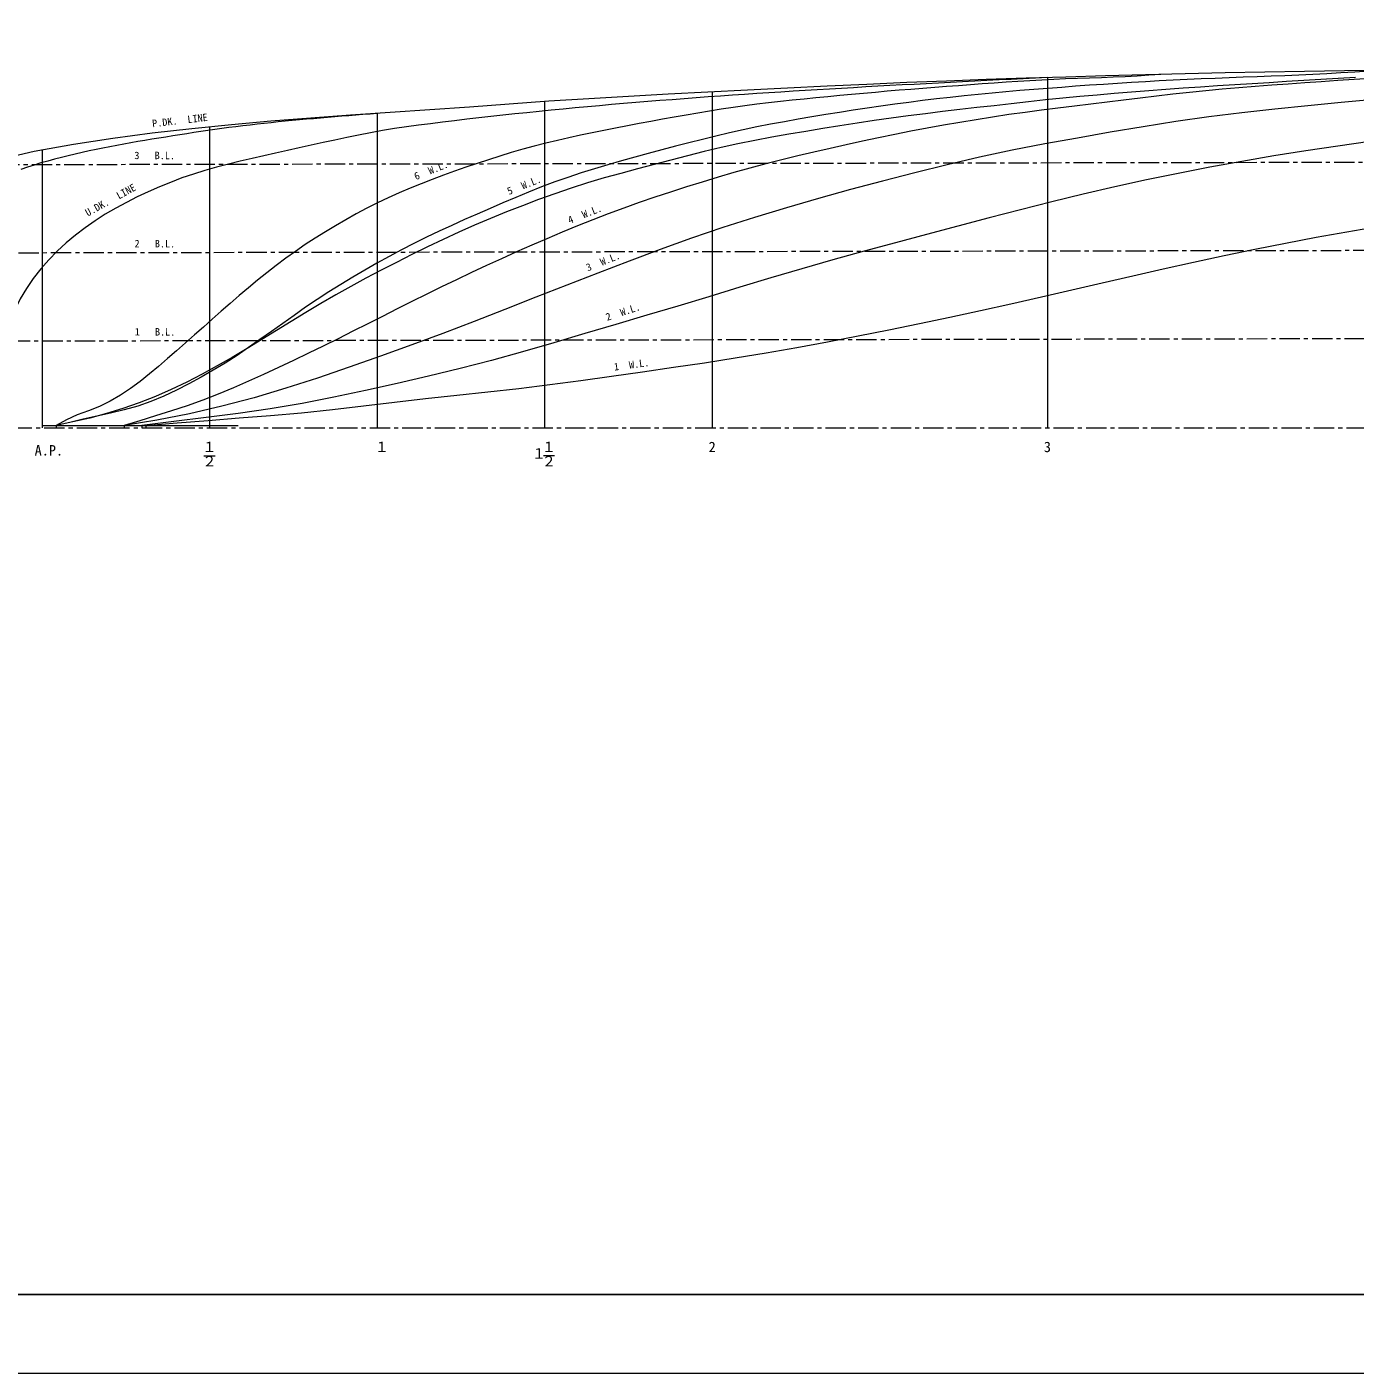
# Model space of a CAD drawing. Units: millimetres, scale not verified. Extents: x -28714 to 28714, y -20310 to 20310.
# Drawn here: x -20408 to -4090, y -20310 to -3768 of the extents above; entities that cross this region are included whole.
import ezdxf
from ezdxf.enums import TextEntityAlignment as Align

# ---------------------------------------------------------------- set-up
doc = ezdxf.new("R2010")
doc.units = ezdxf.units.MM
doc.header["$LTSCALE"] = 50
doc.linetypes.add('CHAIN1', pattern=[8, 5, -1, 1, -1])
for name, color, linetype, lineweight in [('0-0_0', 3, 'Continuous', 18), ('0-1', 4, 'CHAIN1', 18), ('0-2_寸法', 2, 'Continuous', 18), ('0-F', 3, 'Continuous', 18)]:
    doc.layers.add(name, color=color, linetype=linetype, lineweight=lineweight)
doc.styles.add('ＭＳ ゴシック', font='')
doc.styles.get('ＭＳ ゴシック').set_extended_font_data('MS Gothic')

msp = doc.modelspace()

# ---------------------------------------------------------------- linework, layer by layer
at = {"layer": '0-0_0'}
for p, q in [((-7868.7, -4390.99), (-7868.7, -8695.36)), ((-11987, -4566.65), (-11987, -8695.36)), ((-14047.9, -4684.27), (-14047.9, -8695.36)), ((-16105.3, -4831.91), (-16105.3, -8695.36)), ((-18162.7, -4996.87), (-18162.7, -8695.36)), ((-20220.1, -5281.97), (-20220.1, -8695.36)), ((-20220.1, -8668.05), (-17813.07, -8668.05)), ((-20048.81, -8668.05), (-20048.81, -8695.36)), ((-19214.76, -8668.05), (-19214.76, -8695.36)), ((-18996.04, -8668.05), (-18996.04, -8695.36)), ((-18945.25, -8668.05), (-18945.25, -8695.36))]:
    msp.add_line(p, q, dxfattribs=at)
for points in [[(-6475.64, -4352.4), (-6621.76, -4362.64), (-6767.93, -4372.09), (-6914.19, -4380.06), (-7060.52, -4386.66), (-7206.89, -4392.32), (-7353.28, -4397.49), (-7499.66, -4402.62), (-7646.04, -4408.17), (-7792.38, -4414.56), (-7938.67, -4421.94), (-8084.91, -4430.19), (-8231.12, -4439.16), (-8377.28, -4448.73), (-8523.42, -4458.75), (-8669.53, -4469.08), (-8815.63, -4479.61), (-8961.72, -4490.33), (-9107.79, -4501.26), (-9253.84, -4512.42), (-9399.87, -4523.85), (-9545.88, -4535.55), (-9691.87, -4547.55), (-9837.83, -4559.85), (-9983.77, -4572.46), (-10129.67, -4585.38), (-10275.56, -4598.59), (-10421.41, -4612.1), (-10567.24, -4625.91), (-10713.03, -4640.01), (-10858.8, -4654.47), (-11004.51, -4669.46), (-11150.14, -4685.15), (-11295.68, -4701.71), (-11441.09, -4719.33), (-11586.35, -4738.18), (-11731.43, -4758.44), (-11876.27, -4780.26), (-12020.88, -4803.59), (-12165.32, -4827.95)], [(-3921.75, -4311.94), (-4093.12, -4323.13), (-4264.52, -4333.8), (-4435.97, -4343.69), (-4607.47, -4352.59), (-4779.01, -4360.62), (-4950.59, -4367.95), (-5122.18, -4374.78), (-5293.79, -4381.28), (-5465.4, -4387.64), (-5637.02, -4394.06), (-5808.62, -4400.7), (-5980.21, -4407.77), (-6151.77, -4415.43), (-6323.3, -4423.72), (-6494.8, -4432.63), (-6666.27, -4442.14), (-6837.7, -4452.25), (-7009.1, -4462.93), (-7180.46, -4474.19), (-7351.79, -4485.99), (-7523.08, -4498.28), (-7694.34, -4511.01), (-7865.57, -4524.12), (-8036.78, -4537.59), (-8207.94, -4551.54), (-8379.05, -4566.13), (-8550.09, -4581.51), (-8721.05, -4597.85), (-8891.89, -4615.29), (-9062.61, -4633.86), (-9233.22, -4653.54), (-9403.69, -4674.27), (-9574.04, -4696.02), (-9744.26, -4718.75), (-9914.35, -4742.43), (-10084.32, -4767.02), (-10254.14, -4792.51), (-10423.83, -4818.92)], [(-3897.18, -4403.06), (-4099.99, -4415.43), (-4302.76, -4428.52), (-4505.49, -4442.24), (-4708.18, -4456.47), (-4910.84, -4471.09), (-5113.48, -4486.07), (-5316.08, -4501.58), (-5518.61, -4517.85), (-5721.07, -4535.1), (-5923.42, -4553.56), (-6125.63, -4573.46), (-6327.67, -4595.02), (-6529.54, -4618.13), (-6731.28, -4642.37), (-6932.94, -4667.28), (-7134.57, -4692.41), (-7336.23, -4717.3), (-7537.93, -4741.84)], [(-7537.93, -4741.84), (-7739.62, -4766.52), (-7941.22, -4791.85), (-8142.67, -4818.38), (-8343.9, -4846.58), (-8544.86, -4876.56), (-8745.57, -4908.24), (-8946, -4941.58), (-9146.17, -4976.51), (-9346.06, -5012.97), (-9545.68, -5050.9), (-9745.02, -5090.25), (-9944.09, -5130.96), (-10142.89, -5172.96), (-10341.42, -5216.21), (-10539.7, -5260.64), (-10737.7, -5306.25), (-10935.39, -5353.22), (-11132.69, -5401.78), (-11329.53, -5452.17), (-11525.84, -5504.59), (-11721.59, -5559.08), (-11916.76, -5615.61), (-12111.34, -5674.13), (-12305.32, -5734.6), (-12498.69, -5796.98), (-12691.45, -5861.24), (-12883.55, -5927.45), (-13074.92, -5995.74), (-13265.49, -6066.25), (-13455.16, -6139.11), (-13643.92, -6214.32), (-13831.82, -6291.65), (-14018.95, -6370.81), (-14205.41, -6451.55), (-14391.28, -6533.64), (-14576.57, -6617.02), (-14761.3, -6701.65), (-14945.47, -6787.49), (-15129.08, -6874.51)], [(-3854.13, -4661.59), (-4261.33, -4696.8), (-4667.98, -4737.94), (-5074.58, -4779.64), (-5480.91, -4823.87), (-5886.62, -4873.36), (-6291.34, -4930.42), (-6695.05, -4994.24), (-7098.01, -5062.68), (-7500.54, -5133.59), (-7902.91, -5205.39), (-8304.24, -5282.78), (-8703.88, -5368.45), (-9101.97, -5461.08), (-9498.71, -5559.32), (-9894.37, -5661.85), (-10289.09, -5767.94), (-10682.84, -5877.56)], [(-16105.3, -4831.91), (-16192.14, -4838.77), (-16278.97, -4845.66), (-16365.8, -4852.58), (-16452.63, -4859.56), (-16539.45, -4866.61), (-16626.27, -4873.76), (-16713.07, -4881.03), (-16799.86, -4888.42), (-16886.64, -4895.98), (-16973.41, -4903.7), (-17060.15, -4911.61), (-17146.88, -4919.73), (-17233.59, -4928.08), (-17320.27, -4936.68), (-17406.93, -4945.55), (-17493.55, -4954.7), (-17580.14, -4964.18), (-17666.69, -4974.02), (-17753.2, -4984.24), (-17839.65, -4994.88), (-17926.05, -5005.98), (-18012.39, -5017.52), (-18098.67, -5029.48), (-18184.9, -5041.81), (-18271.09, -5054.46), (-18357.23, -5067.38), (-18443.34, -5080.55), (-18529.42, -5093.9), (-18615.47, -5107.41), (-18701.5, -5121.08), (-18787.49, -5134.96), (-18873.45, -5149.07), (-18959.36, -5163.46), (-19045.22, -5178.16), (-19131.02, -5193.22), (-19216.74, -5208.67), (-19302.39, -5224.54), (-19387.95, -5240.88), (-19473.42, -5257.72)], [(-12165.32, -4827.95), (-12309.66, -4852.86), (-12453.95, -4878.11), (-12598.16, -4903.75), (-12742.3, -4929.83), (-12886.35, -4956.41), (-13030.29, -4983.54), (-13174.12, -5011.28), (-13317.82, -5039.69), (-13461.35, -5068.89), (-13604.68, -5099.1), (-13747.75, -5130.52), (-13890.5, -5163.37), (-14032.86, -5197.86), (-14174.76, -5234.19), (-14316.12, -5272.58), (-14456.87, -5313.14), (-14597.02, -5355.72), (-14736.61, -5400.11), (-14875.67, -5446.13), (-15014.25, -5493.57), (-15152.41, -5542.23), (-15290.18, -5592), (-15427.45, -5643.09), (-15564.09, -5695.87), (-15699.93, -5750.68), (-15834.77, -5807.88), (-15968.43, -5867.8), (-16100.67, -5930.78), (-16231.32, -5997.02), (-16360.42, -6066.2), (-16488.15, -6137.91), (-16614.68, -6211.7), (-16740.21, -6287.18), (-16864.72, -6364.34), (-16987.8, -6443.75), (-17108.97, -6526.05), (-17227.94, -6611.49), (-17344.91, -6699.66), (-17460.19, -6790.03)], [(-10423.83, -4818.92), (-10593.38, -4846.23), (-10762.78, -4874.45), (-10932.02, -4903.58), (-11101.09, -4933.67), (-11269.94, -4965.01), (-11438.49, -4997.91), (-11606.66, -5032.72), (-11774.35, -5069.75), (-11941.48, -5109.23), (-12108.17, -5150.56), (-12274.62, -5192.8), (-12440.91, -5235.71), (-12606.99, -5279.37), (-12772.87, -5323.85), (-12938.49, -5369.24), (-13103.85, -5415.59), (-13268.89, -5463.07), (-13433.47, -5512.1), (-13597.43, -5563.18), (-13760.58, -5616.79), (-13922.69, -5673.44), (-14083.55, -5733.58), (-14243.05, -5797.21), (-14401.52, -5863.37), (-14559.38, -5930.99), (-14717.04, -5999.09), (-14874.54, -6067.55), (-15031.72, -6136.71), (-15188.43, -6206.97), (-15344.46, -6278.7), (-15499.61, -6352.32), (-15653.65, -6428.23), (-15806.34, -6506.83), (-15957.49, -6588.33), (-16107.34, -6672.23), (-16256.23, -6757.81), (-16404.53, -6844.4), (-16552.08, -6932.27), (-16698.11, -7022.62)], [(-19473.42, -5257.72), (-19558.78, -5275.09), (-19644.01, -5293.04), (-19729.12, -5311.6), (-19814.08, -5330.81), (-19898.88, -5350.75), (-19983.47, -5371.54), (-20067.81, -5393.33), (-20151.84, -5416.25), (-20235.53, -5440.43), (-20318.8, -5466), (-20401.58, -5493.09), (-20483.84, -5521.75)], [(-3909.33, -5178.27), (-4302.95, -5234.81), (-4696.35, -5292.84), (-5089.25, -5354.13), (-5481.31, -5420.57), (-5872.38, -5492.66), (-6262.61, -5569.12), (-6652.18, -5648.9), (-7040.89, -5732.76), (-7428.4, -5822), (-7814.63, -5916.62), (-8200, -6014.7), (-8584.86, -6114.78), (-8969.34, -6216.3), (-9353.56, -6318.79), (-9737.63, -6421.84), (-10121.46, -6525.8), (-10504.83, -6631.43)], [(-10682.84, -5877.56), (-11075.58, -5990.77), (-11466.94, -6108.62), (-11856.32, -6232.87), (-12243.09, -6365.03), (-12627.4, -6504.15), (-13010.08, -6647.74), (-13391.95, -6793.46), (-13773.26, -6940.62), (-14153.92, -7089.48), (-14534.08, -7239.6), (-14914.66, -7388.66), (-15296.57, -7534.26), (-15679.91, -7676.08), (-16064.37, -7814.81), (-16449.75, -7950.97), (-16836.55, -8083.05), (-17225.54, -8208.52), (-17617.37, -8324.76), (-18012.41, -8429.61), (-18410.6, -8521.73), (-18811.75, -8599.95), (-19214.76, -8668.05)], [(-18945.25, -8668.05), (-18563.01, -8634.76), (-18180.67, -8602.86), (-17798.1, -8573.64), (-17415.51, -8544.88), (-17033.42, -8510.05), (-16652.05, -8468.07), (-16271.06, -8422.72), (-15890.02, -8377.9), (-15508.65, -8335.83), (-15127.14, -8295.08), (-14745.7, -8253.71), (-14364.55, -8209.8), (-13983.82, -8162.34), (-13603.46, -8112.01), (-13223.37, -8059.66), (-12843.45, -8006.1), (-12463.71, -7951.25), (-12084.27, -7894.43), (-11705.24, -7834.91), (-11326.74, -7772.08), (-10948.81, -7705.92), (-10571.43, -7636.67), (-10194.59, -7564.59), (-9818.25, -7489.91), (-9442.39, -7412.89), (-9066.96, -7333.75), (-8691.93, -7252.74), (-8317.28, -7170.03), (-7942.96, -7085.78), (-7568.96, -7000.17), (-7195.15, -6913.7), (-6821.35, -6827.22), (-6447.34, -6741.62), (-6072.94, -6657.78), (-5697.95, -6576.57), (-5322.29, -6498.59), (-4945.96, -6423.86), (-4569, -6352.37), (-4191.37, -6284.52)], [(-4191.37, -6284.52), (-3812.73, -6222.64)], [(-10504.83, -6631.43), (-10887.53, -6739.45), (-11269.33, -6850.62), (-11649.97, -6965.67), (-12029.75, -7083.58), (-12410.43, -7198.51), (-12791.9, -7310.81), (-13173.31, -7423.32), (-13554.27, -7537.34), (-13935.34, -7650.98), (-14317.21, -7761.91), (-14700.55, -7867.64), (-15085.63, -7966.82), (-15472.05, -8060.69), (-15859.37, -8150.76), (-16247.44, -8237.53), (-16636.45, -8320), (-17026.76, -8396.05), (-17418.71, -8463.1), (-17812.38, -8519.18), (-18206.99, -8568.27), (-18601.63, -8617.13), (-18996.04, -8667.84)], [(-17460.19, -6790.03), (-17574.07, -6882.15), (-17686.79, -6975.7), (-17798.53, -7070.41), (-17909.5, -7166.02), (-18019.9, -7262.29), (-18129.93, -7358.97), (-18239.72, -7455.94), (-18349.38, -7553.05), (-18459.01, -7650.2), (-18568.73, -7747.24), (-18678.88, -7843.8), (-18790.02, -7939.21), (-18902.72, -8032.77), (-19017.51, -8123.75), (-19135.14, -8211.02), (-19256.63, -8292.82), (-19382.82, -8367.14), (-19514.26, -8431.71), (-19650.65, -8485.03), (-19788.32, -8535.06), (-19921.88, -8594.99), (-20048.81, -8668.05)], [(-15129.08, -6874.51), (-15312.15, -6962.68), (-15494.68, -7051.95), (-15676.68, -7142.27), (-15858.29, -7233.42), (-16039.65, -7325.04), (-16220.93, -7416.81), (-16402.31, -7508.4), (-16583.94, -7599.47), (-16765.99, -7689.74), (-16948.5, -7779.03), (-17131.57, -7867.19), (-17315.24, -7954.08), (-17499.58, -8039.55), (-17684.68, -8123.37), (-17870.86, -8204.73), (-18058.59, -8282.48), (-18248.23, -8355.4), (-18439.88, -8422.89), (-18632.9, -8486.38), (-18826.6, -8547.73), (-19020.61, -8608.12), (-19214.76, -8668.05)], [(-16698.11, -7022.62), (-16841.85, -7116.59), (-16983.36, -7213.89), (-17123.68, -7312.88), (-17263.81, -7412.16), (-17403.95, -7511.43), (-17544.09, -7610.68), (-17684.6, -7709.43), (-17826.5, -7806.14), (-17970.81, -7899.23), (-18117.72, -7988.16), (-18266.96, -8073.1), (-18418.29, -8154.28), (-18571.46, -8231.94), (-18726.5, -8305.77), (-18884.51, -8372.98), (-19046.51, -8429.86), (-19212.05, -8475.47), (-19379.36, -8514.18), (-19547.11, -8550.96), (-19714.56, -8589.04), (-19881.75, -8628.26), (-20048.81, -8668.05)]]:
    msp.add_lwpolyline(points, dxfattribs=at)
at = {"layer": '0-1'}
for p, q in [((17901.53, -5394.22), (-20993.8, -5464.23)), ((20537.98, -6473.16), (-22983.44, -6551.49)), ((21631.8, -7554.87), (-23706.42, -7636.47)), ((-24595.34, -8695.36), (24373.2, -8695.36))]:
    msp.add_line(p, q, dxfattribs=at)
at = {"layer": '0-1', "color": 3, "linetype": 'Continuous'}
for points in [[(-3730.95, -4300.21), (-4220, -4307.65), (-4709.03, -4315.8), (-5198.06, -4324.74), (-5687.06, -4334.55), (-6176.05, -4345.31), (-6665.01, -4357.09), (-7153.95, -4369.98), (-7642.85, -4384.06), (-8131.71, -4399.4), (-8620.53, -4416.05), (-9109.31, -4434.01), (-9598.03, -4453.29), (-10086.7, -4473.88), (-10575.31, -4495.8), (-11063.86, -4519.06), (-11552.35, -4543.64), (-12040.77, -4569.57), (-12529.12, -4596.64), (-13017.45, -4624.1), (-13505.8, -4651.26), (-13994.02, -4680.66), (-14481.84, -4716.08), (-14969.55, -4752.95)], [(-7868.7, -4390.99), (-8017.59, -4398.36), (-8166.49, -4405.75), (-8315.38, -4413.15), (-8464.28, -4420.58), (-8613.17, -4428.04), (-8762.05, -4435.55), (-8910.94, -4443.11), (-9059.82, -4450.72), (-9208.7, -4458.41), (-9357.58, -4466.17), (-9506.45, -4474.02), (-9655.31, -4481.97), (-9804.17, -4490.02), (-9953.03, -4498.17), (-10101.88, -4506.45), (-10250.72, -4514.86), (-10399.55, -4523.41), (-10548.37, -4532.1), (-10697.19, -4540.95), (-10845.99, -4549.96), (-10994.79, -4559.14), (-11143.57, -4568.51), (-11292.34, -4578.06), (-11441.1, -4587.81), (-11589.84, -4597.77), (-11738.57, -4607.94), (-11887.29, -4618.34), (-12035.99, -4628.97), (-12184.67, -4639.84), (-12333.33, -4650.96), (-12481.97, -4662.34), (-12630.59, -4673.98), (-12779.19, -4685.9), (-12927.77, -4698.1), (-13076.32, -4710.6), (-13224.85, -4723.4), (-13373.35, -4736.51), (-13521.82, -4749.93), (-13670.26, -4763.69)], [(-4085.09, -4391), (-4296.94, -4401.68), (-4508.72, -4413.61), (-4720.43, -4426.82), (-4932.1, -4440.73), (-5143.75, -4454.74), (-5355.44, -4468.25), (-5567.18, -4481.08), (-5778.92, -4493.8), (-5990.62, -4507.04), (-6202.26, -4521.36), (-6413.82, -4536.8), (-6625.31, -4553.15), (-6836.74, -4570.21), (-7048.13, -4587.8), (-7259.48, -4605.86), (-7470.77, -4624.65), (-7681.96, -4644.49), (-7893.02, -4665.68)], [(-14969.55, -4752.95), (-15457.43, -4787.57), (-15945.39, -4820.99), (-16433.34, -4854.56), (-16921.19, -4889.63), (-17408.8, -4927.72), (-17896, -4970.79), (-18382.67, -5019.57), (-18868.7, -5074.27), (-19353.63, -5137.95), (-19836.88, -5213.31), (-20318.06, -5300.91), (-20795.14, -5408.34), (-21262.3, -5552.69), (-21717.07, -5732.47), (-22157.04, -5945.75), (-22571.18, -6205.35), (-22947.7, -6516.94), (-23275.72, -6879.13), (-23544.39, -7287.22), (-23741.86, -7734.03), (-23860.16, -8207.98), (-23894.54, -8695.36)], [(-13670.26, -4763.69), (-13818.67, -4777.77), (-13967.05, -4792.21), (-14115.39, -4806.99), (-14263.7, -4822.14), (-14411.97, -4837.65), (-14560.2, -4853.54), (-14708.38, -4869.82), (-14856.52, -4886.5), (-15004.62, -4903.57), (-15152.67, -4921.06), (-15300.67, -4938.97), (-15448.61, -4957.32), (-15596.47, -4976.36), (-15744.16, -4996.6), (-15891.61, -5018.58), (-16038.71, -5042.78), (-16185.42, -5069.21), (-16331.79, -5097.48), (-16477.88, -5127.2), (-16623.75, -5157.96), (-16769.48, -5189.37), (-16915.13, -5221.13), (-17060.72, -5253.22), (-17206.22, -5285.65), (-17351.65, -5318.46), (-17496.97, -5351.69), (-17642.2, -5385.35), (-17787.32, -5419.49), (-17932.2, -5454.59), (-18076.59, -5491.66), (-18220.17, -5531.76), (-18362.55, -5575.92), (-18503.37, -5624.84), (-18642.6, -5678.12), (-18780.35, -5735.09), (-18916.79, -5795.15), (-19051.96, -5858.03), (-19185.49, -5924.31), (-19316.9, -5994.69)], [(-7893.02, -4665.68), (-8103.93, -4688.32), (-8314.73, -4712), (-8525.46, -4736.21), (-8736.19, -4760.5), (-8946.9, -4784.91), (-9157.56, -4809.71), (-9368.15, -4835.21), (-9578.61, -4861.7), (-9788.9, -4889.47), (-9998.98, -4918.82), (-10208.8, -4949.98), (-10418.37, -4982.76), (-10627.75, -5016.79), (-10836.98, -5051.65), (-11046.08, -5087.33), (-11254.94, -5124.41), (-11463.42, -5163.54), (-11671.37, -5205.36), (-11878.63, -5250.5), (-12085, -5299.55), (-12290.56, -5351.91), (-12495.75, -5405.69), (-12700.99, -5459.27), (-12906.22, -5512.9), (-13111.16, -5567.63), (-13315.51, -5624.5), (-13518.95, -5684.56), (-13721.1, -5748.81), (-13921.74, -5817.65), (-14121.1, -5890.09), (-14319.52, -5965.08), (-14517.09, -6042.3), (-14713.6, -6122.17), (-14908.83, -6205.11), (-15102.64, -6291.31), (-15295.13, -6380.43), (-15486.43, -6472.08), (-15676.68, -6565.89), (-15866.04, -6661.48)], [(-19316.9, -5994.69), (-19445.65, -6069.82), (-19571.15, -6150.25), (-19693.05, -6236.05), (-19811.05, -6327.13), (-19924.86, -6423.41), (-20034.15, -6524.77), (-20138.51, -6631.21), (-20237.16, -6742.95), (-20329.21, -6860.19), (-20413.67, -6983), (-20489.7, -7111.2), (-20556.95, -7244.21), (-20615.14, -7381.43), (-20664.89, -7521.95), (-20707.75, -7664.72), (-20745.26, -7808.99), (-20777.57, -7954.52), (-20804.13, -8101.2), (-20824.34, -8248.89), (-20837.59, -8397.36), (-20843.86, -8546.3), (-20846.16, -8695.36)], [(-15866.04, -6661.48), (-16054.63, -6758.58), (-16242.31, -6857.44), (-16428.78, -6958.54), (-16613.77, -7062.35), (-16797.19, -7168.88), (-16979.36, -7277.55), (-17160.63, -7387.72), (-17341.35, -7498.79), (-17521.93, -7610.08), (-17702.98, -7720.6), (-17885.2, -7829.18), (-18069.22, -7934.69), (-18255.46, -8036.21), (-18444.19, -8133.03), (-18635.61, -8224.41), (-18829.88, -8309.57), (-19027.08, -8387.68), (-19227.23, -8457.9), (-19430.1, -8519.8), (-19635.06, -8574.43), (-19841.5, -8623.15), (-20048.81, -8668.05)]]:
    msp.add_lwpolyline(points, dxfattribs=at)
at = {"layer": '0-2_寸法'}
for p, q in [((-18232.54, -9039.16), (-18095.05, -9039.16)), ((-14062.39, -9034.98), (-13924.89, -9034.98))]:
    msp.add_line(p, q, dxfattribs=at)
at = {"layer": '0-F'}
msp.add_lwpolyline([(-28714.35, -20310.15), (28714.35, -20310.15), (28714.35, 20310.15)], dxfattribs=at)
at = {"layer": '0-F', "lineweight": 25}
msp.add_lwpolyline([(-27748.35, -19344.15), (27747.87, -19344.15), (27747.87, 19344.15)], dxfattribs=at)

# ---------------------------------------------------------------- texts
at = {"layer": '0-2_寸法', "style": 'ＭＳ ゴシック'}
for s, rotation, p in [('P.DK.  LINE', 6.636, (-18860.42, -5028.88)), ('3   B.L.', 359.796, (-19087.31, -5420.18)), ('6  W.L.', 21.569, (-15618.47, -5676.87)), ('U.DK.  LINE', 28.795, (-19646.19, -6123.9)), ('5  W.L.', 21.569, (-14476.3, -5860.19)), ('4  W.L.', 21.569, (-13729.8, -6215.69)), ('2   B.L.', 359.796, (-19085.36, -6503.86)), ('3  W.L.', 21.569, (-13506.42, -6798.47)), ('2  W.L.', 18.145, (-13270.23, -7407.23)), ('1   B.L.', 359.796, (-19083.41, -7587.54)), ('1  W.L.', 7.434, (-13186.41, -8019.42))]:
    msp.add_text(s, height=91.64, rotation=rotation, dxfattribs=at).set_placement(p, align=Align.BOTTOM_LEFT)
for s, p in [('A.P.', (-20312.62, -9073.73)), ('１', (-18253.07, -9031.95)), ('１', (-16134.45, -9031.95)), ('１', (-14082.91, -9031.95)), ('2', (-12031.78, -9031.95)), ('3', (-7913.48, -9031.95)), ('２', (-18252.91, -9208.32)), ('１', (-14203.72, -9111.85)), ('２', (-14082.75, -9208.32))]:
    msp.add_text(s, height=128.3, dxfattribs=at).set_placement(p, align=Align.BOTTOM_LEFT)

doc.saveas('drawing.dxf')
